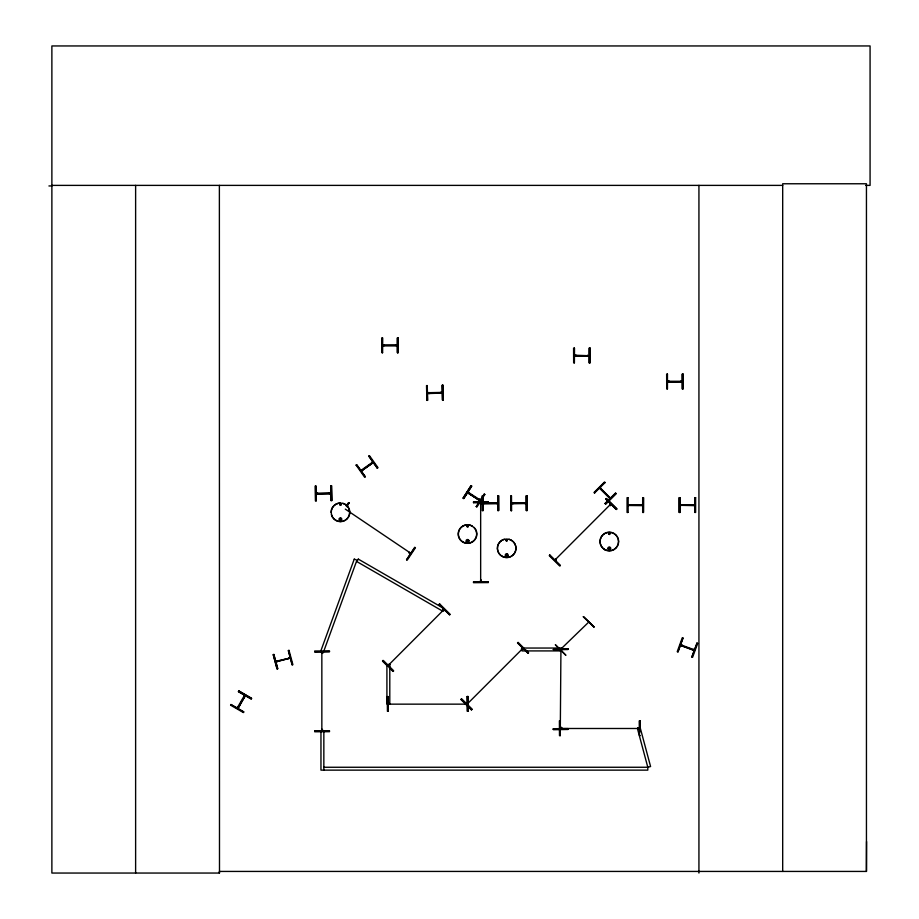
<?xml version="1.0" encoding="UTF-8"?>
<svg xmlns="http://www.w3.org/2000/svg" width="919" height="919" viewBox="0 0 919 919"><rect width="100%" height="100%" fill="white"/><g stroke="black" fill="none" stroke-linecap="round" stroke-linejoin="round"><path stroke-width="1.38" d="M219.377 873.05L219.388 871.43L866.445 871.43L866.56 841.528M467.599 492.561L479.718 500.476M480.338 500.074L479.155 499.166L478.581 499.752M361.454 470.907L373.332 462.51L361.454 470.907L361.075 470.264M372.609 462.05C373.987 463.785 369.507 463.004 372.907 461.935M410.782 553.272L409.713 552.468L409.3 553.089M609.779 498.362L610.308 497.834M480.499 580.498L481.234 580.222L481.246 581.784M561.095 650.847C559.522 652.456 560.475 647.504 561.302 649.722M560.923 727.009L560.935 728.652M339.996 504.646L340.88 504.531L340.064 504.749M341.156 504.841C339.628 501.717 339.628 507.61 341.225 504.439M467.966 526.369L467.116 526.139L467.851 526.564M468.288 526.576C466.886 523.669 466.484 528.586 468.15 526.725M466.634 540.946C473.71 539.281 462.108 544.289 468.139 540.315M506.243 540.475L507.139 540.59L506.289 540.59M507.656 555.432C505.955 551.538 505.301 558.534 507.564 555.179M608.504 533.847C611.859 531.906 607.551 536.489 609.32 533.123M608.918 533.847C610.572 532.618 608.654 535.409 609.125 533.514M610.044 533.847L609.504 534.559M608.344 548.172C610.044 552.078 610.698 545.07 608.435 548.436M610.193 548.436L609.94 549.057M321.765 652.088C322.776 651.008 322.891 654.454 321.776 653.11M322.443 653.11L322.351 651.927M321.753 729.571L322.5 729.571M321.684 730.605L322.431 730.594M480.58 503.003L481.246 503.003M480.591 504.037C482.475 504.52 479.396 504.255 480.66 502.693M480.568 580.498L481.246 580.486M481.223 581.624L480.499 581.52M561.004 728.342L560.406 727.009M275.849 661.312L277.251 660.795L277.308 661.611M599.636 488.104L609.998 498.362M610.469 498.109L608.906 497.271M244.959 695.683L243.765 696.303L244.408 696.682M244.994 695.832L237.906 708.101M677.946 651.916L683.012 638.039L682.277 637.763L677.234 651.663L677.946 651.916L682.955 638.016M680.646 644.678L680.577 645.46L694.224 650.48M681.806 645.735L681.955 645.184M682.024 645.988L681.887 645.058M693.937 650.365L694.19 649.664M696.947 643.162L691.812 657.016L692.581 657.303L697.682 643.438L696.912 643.151M691.904 657.051L697.107 643.22M560.418 649.515L588.711 622.117M243.765 696.303L244.626 697.165M505.978 540.188C506.587 543.37 508.241 538.706 506.162 540.073M276.045 661.864L276.125 661.152M277.389 661.485L277.113 660.887M288.807 657.751L288.991 658.395M321.834 729.272L321.765 730.605M316.079 493.25L317.56 493.078L317.825 493.882M427.484 392.712L429.093 392.608L429.46 393.527M483.015 502.98C484.784 501.521 484.807 504.784 484.347 502.888M511.55 502.98L513.043 502.831L513.147 503.589M560.268 727.986C562.037 726.63 562.026 729.835 561.601 727.825M382.614 345.027L384.406 345.533M574.409 355.205L574.651 355.883L589.194 355.883L574.409 355.722M587.54 355.205L587.701 355.722M245.155 695.557L237.883 708.158C236.459 708.227 237.791 705.803 238.63 706.86M238.159 708.319L245.293 695.637M231.002 704.459L230.589 705.172L243.386 712.57L243.799 711.857L230.945 704.551L243.696 712.03M238.802 690.95L238.389 691.662L251.209 699.026L251.599 698.348L238.802 690.95L251.565 698.406M237.251 707.894L244.488 695.361M463.073 498.132L471.022 485.68L471.711 486.117L463.762 498.58L463.073 498.132L471.079 485.714M463.681 498.523L471.688 486.094M467.805 492.687L479.982 500.648M479.925 500.43L480.12 499.844M476.306 506.576L484.175 494.066L484.864 494.502M476.398 506.633L484.347 494.181M484.807 494.468L476.915 506.966L476.226 506.53M468.69 493.503L479.948 500.729M442.958 610.538L443.544 611.02L444.497 609.871M444.337 610.136L443.808 609.619M554.892 559.924L555.949 559.005L555.535 560.257L555.007 559.947L555.949 559.005M467.266 704.092C465.784 704.103 468.139 701.714 468.047 703.265M468.047 703.414L467.61 702.828M610.331 505.473C608.723 504.497 611.009 506.714 611.215 504.462M611.055 504.738L610.17 505.53M521.533 648.929L521.981 649.365L522.957 648.297M522.796 648.573C522.601 646.953 520.441 649.802 522.13 649.354M346.21 505.99L348.45 502.636L349.128 503.095M346.727 506.335L348.956 502.98M346.762 506.656L349.048 503.038M410.161 553.663L410.563 553.043M406.577 559.66L414.733 547.333L415.411 547.793L407.232 560.096L406.543 559.648M406.715 559.751L414.906 547.448M556.317 559.579L555.731 559.005M330.874 493.767L316.331 494.1L316.389 493.17M317.733 493.721L317.411 493.147M330.668 493.503L316.09 493.756M442.292 393.079L427.749 393.573L427.794 392.631M428.943 393.252L428.817 392.528M440.775 392.436L442.269 392.402M441.97 393.079L441.959 392.252M442.188 393.022L427.749 393.401M497.489 503.555L483.176 503.623L483.325 502.9M496.467 502.819L496.467 503.555M526.024 503.555L511.711 503.623L511.86 502.9M512.894 503.635L512.882 502.888M388.438 704.23C387.37 703.104 390.966 703.23 389.461 704.299M521.912 649.365L522.842 648.412L467.105 704.149L388.289 704.149L389.771 704.138M467.989 703.357C468.001 704.505 465.071 704.747 465.922 703.563M465.772 704.161L468.047 703.196M639.394 728.491L638.062 728.664L638.062 727.917M639.199 728.549L639.394 727.986M397.399 345.693L382.855 345.693L382.924 344.947M384.257 345.533L383.947 344.947M576.052 355.722L575.891 355.079L576.19 355.883M667.458 381.776L682.254 381.776L667.699 381.936C666.953 380.73 669.664 380.696 669.25 381.936M668.906 381.833L668.906 381.213M682.047 381.833L681.932 381.19M642.668 505.473L628.125 505.473L628.045 504.795L629.676 505.312M629.331 505.37L629.216 504.726M642.461 505.37L642.358 504.726M681.461 505.37L681.358 504.646L680.221 504.749L694.798 504.795M693.466 504.726L693.156 505.312M694.603 505.37L694.603 504.749M237.78 706.837L238.446 706.86M361.167 470.93L362.511 469.977L360.868 470.505M362.35 470.275L361.914 469.666M560.935 649.515L560.314 728.56M565.794 655.121L555.306 644.701L565.713 655.19M594.053 626.85L583.312 616.683L594.03 626.873M389.059 664.46C390.701 665.54 388.404 663.116 388.174 665.459M388.277 665.287L389.219 664.403M389.587 664.759L388.622 665.85M444.13 609.504L443.084 610.561L444.394 610.044M555.444 560.314L556.317 559.361M609.802 505.163L610.848 504.106M616.293 509.482L616.867 508.896L606.356 498.512L605.782 499.097L616.293 509.482L605.851 499.017M466.749 703.793L467.679 702.84M521.544 648.998L522.474 648.056M471.504 709.859L472.079 709.273L461.556 698.888L460.982 699.474L471.504 709.859L461.028 699.416M388.289 665.356L443.854 609.676M600.291 487.817L599.716 488.299L609.998 498.592M600.808 489.39L601.164 488.609L600.107 487.633M605.07 503.509L615.512 493.066L616.098 493.641L605.644 504.094L605.07 503.509L615.661 493.204M605.598 504.049L616.052 493.595M555.007 559.947L610.584 504.267M481.177 504.186L481.165 502.854M322.351 730.754L322.42 729.571M339.823 518.603L341.213 518.787M467.231 526.082L467.851 526.162M356.067 465.175L356.733 464.704L365.314 476.731L364.636 477.214L356.124 465.14M360.995 470.425L372.781 462.027M361.293 470.838L373.08 462.441M377.341 468.162L378.019 467.691L369.438 455.652L368.772 456.123L377.341 468.162L368.852 456.065M694.075 650.307L680.405 645.218M467.874 492.124C470.046 491.872 468.38 494.606 469.046 492.779M609.756 549.194L608.872 549.194M468.173 492.228L480.2 499.993M277.63 668.745L273.805 654.477L277.791 668.699L277.033 668.906L273.207 654.627L274 654.42M275.999 661.266L290.255 657.981L276.125 661.76M290.301 658.13L276.205 661.737M329.519 492.883L329.53 493.549M524.99 502.819L525.002 503.486M560.567 727.905L561.75 727.974M396.066 344.947C395.469 346.762 395.928 343.993 397.399 345.027M642.358 505.473L627.884 505.312M681.358 505.473L681.358 504.726M694.5 505.473L680.175 505.312L694.81 505.473M440.925 392.275L440.798 393.275M465.922 703.483L465.933 704.31M638.062 727.837L638.062 728.664M641.336 504.646C640.807 506.725 641.129 503.692 642.668 504.795M506.909 556.029L505.829 555.398M600.819 489.184L601.015 488.54M427.335 385.578L426.519 385.601L426.898 400.374M427.645 392.712L442.108 392.402M426.83 400.374L427.645 400.362L427.232 385.589L427.45 400.362M330.851 492.94L329.358 492.837L329.209 493.641M316.228 493.25L330.541 492.86M498.569 495.743L497.753 495.755L497.845 510.527L498.672 510.527L498.569 495.743L498.603 510.527M488.299 502.44L473.526 502.544L488.299 502.647L488.299 501.831L473.515 501.923L473.526 502.739M473.515 501.992L488.299 501.9M483.176 502.98L497.799 502.888M511.711 502.98L526.024 502.808M483.176 503.486L497.65 503.394L483.118 503.44M511.711 503.486L526.196 503.279M511.596 510.619L510.78 510.631L510.688 495.846L511.504 495.846L511.492 510.619M526.38 510.527L527.196 510.527L527.104 495.743L526.288 495.755L526.38 510.527L526.392 495.755M473.526 581.98L488.311 581.784L488.311 582.6L473.526 582.692L473.526 581.876M473.526 582.083L488.311 581.991M561.337 648.688L568.057 648.722M553.284 649.561L568.068 649.365M553.284 649.526L568.068 649.469L568.057 648.653M560.418 649.676L561.015 649.825M314.712 651.824L329.484 651.732L329.484 650.905L314.7 650.997L314.712 651.824L329.484 651.525M387.278 696.51L387.427 711.283L388.174 711.283L388.082 696.499L388.071 711.283M467.208 696.499L468.035 696.499L468.127 711.272L467.311 711.283L467.243 696.499L467.518 711.283M388.277 703.632L389.622 704.138M465.772 703.644L467.105 704.149M640.233 731.593L640.164 720.841L639.348 720.852L639.475 735.625L640.267 735.625M560.406 727.159L560.418 728.491L561.75 728.491M637.901 727.997L639.245 727.986M553.284 728.905L568.068 728.71M637.912 728.503L639.245 728.491L560.418 728.491M329.484 730.858L314.712 730.984L329.484 730.961L329.496 731.685L314.712 731.777L314.712 730.95M553.295 729.514L568.068 729.422L568.068 728.606L553.284 728.698L553.295 729.514L568.068 729.353M48.925 185.96L51.878 185.948M51.878 185.385L782.689 185.385M865.767 185.385L870.075 185.385L870.075 45.95L51.878 45.95L51.878 873.05L219.492 873.05L219.377 185.385M398.214 337.893L397.399 337.893L397.399 352.666L398.214 352.666L398.214 337.893L398.145 352.666M382.775 345.027L397.088 344.947M397.399 345.533L382.614 345.533M574.409 348.083L573.582 348.083L573.651 362.856L574.409 362.856L574.409 348.083L574.306 362.856M382.614 352.666L381.799 352.666L381.799 337.893L382.614 337.893L382.511 352.666M574.559 355.205L589.033 355.722M667.619 381.27L682.082 381.27M627.884 497.673L627.068 497.673L627.068 512.446L627.884 512.446M643.484 497.673L642.668 497.673L642.668 512.446L643.484 512.446L643.484 497.673L643.415 512.446M680.026 497.673L679.198 497.673L679.198 512.446L680.026 512.446L680.026 497.673L679.922 512.446M628.045 504.795L642.507 504.795M331.208 512.32L331.07 512.32A9.351 9.351 0 0 1 340.444 502.969M323.844 767.262L647.803 767.262L650.583 766.515L640.382 728.445L637.602 729.192L647.803 767.262L647.803 770.133L320.961 770.133L320.961 730.72L323.844 730.72L323.844 770.133M525.002 503.555L524.726 502.819L526.334 502.888M506.679 554.295L507.311 554.548M694.764 504.726L693.317 504.669L693.098 505.473M497.489 502.808L496.203 502.819L496.467 503.486M693.259 649.239L692.995 649.94M680.726 644.793L694.304 649.79M479.247 499.293L478.891 499.856M409.759 552.411L409.346 553.031M682.243 381.27L680.749 381.132L680.588 381.936M238.446 691.57L251.289 698.877M409.541 552.457L410.655 553.192L345.303 509.115M409.254 552.882L410.368 553.617M480.671 504.336L480.66 502.854L480.66 581.83M480.603 581.635L480.648 580.337M321.799 653.225L321.845 651.927L321.845 730.904M606.31 498.557L616.821 508.942M605.92 498.948L616.442 509.333M549.677 555.191L560.199 565.576M523.773 648.056L518.086 642.347L517.512 642.932L528.023 653.317L528.609 652.731L525.737 649.894M517.661 642.783L528.172 653.168M439.202 604.346L449.713 614.731M461.487 698.957L471.998 709.342M383.074 660.474L393.47 670.985M382.568 660.991L387.358 665.701M389.265 667.596L393.091 671.364M387.301 665.758L382.522 661.037L383.097 660.451L393.619 670.836L393.045 671.421L389.219 667.642M583.358 616.649L593.835 627.068M605.07 482.613L604.484 482.027L594.03 492.481L594.616 493.066M600.13 487.771L610.365 497.995M290.117 657.487L288.646 657.74L288.692 658.567M356.572 464.819L365.222 476.8M288.474 650.537L292.299 664.816M273.276 654.615L277.101 668.894M442.866 385.256L443.176 400.029M442.315 385.268L442.533 400.041M331.46 485.783L331.77 500.568M330.806 485.806L331.116 500.579M315.722 486.117L316.033 500.901M640.106 720.841L640.164 731.593M639.555 720.852L639.601 728.905M560.935 649.676L560.946 651.008M560.016 720.852L560.108 735.637M527.035 495.743L527.127 510.527M526.495 495.755L526.587 510.527M511.297 495.846L511.401 510.619M497.96 495.755L498.052 510.527M497.857 495.755L497.88 510.527M482.774 495.846L482.866 510.619M481.165 580.337L481.165 581.67M467.966 696.499L468.058 711.272M321.834 729.422L321.845 730.754M866.445 871.43L866.445 183.766L782.689 183.766L782.689 871.43M698.934 185.385L698.934 873.05M695.005 497.673L695.005 512.446M682.989 374.136L682.989 388.909M682.346 374.136L682.449 388.909M679.267 497.673L679.267 512.446M667.251 374.136L667.251 388.909M642.875 497.673L642.875 512.446M627.78 497.673L627.78 512.446M627.677 497.673L627.677 512.446M589.941 348.083L589.941 362.856M589.389 348.083L589.286 362.856M397.605 337.893L397.605 352.666M397.502 337.893L397.502 352.666M382.407 337.893L382.407 352.666M135.621 185.385L135.621 873.05M342.867 503.29A9.351 9.351 0 0 1 347.049 518.925A9.351 9.351 0 0 1 331.414 514.732M474.124 527.426A9.351 9.351 0 0 1 470.712 542.819A9.351 9.351 0 0 1 458.202 533.215A9.351 9.351 0 0 1 472.182 525.944M509.103 539.235A9.351 9.351 0 0 1 514.341 553.629A9.351 9.351 0 0 1 499.028 553.629A9.351 9.351 0 0 1 504.267 539.235M339.479 518.971C340.708 522.796 342.454 516.26 339.479 518.971M354.252 559.131L320.547 651.72L323.247 652.697L356.951 560.119L354.252 559.131M358.295 559.108L356.848 561.589L442.177 610.859L443.613 608.367L358.295 559.108M439.627 603.909L439.052 604.495L449.575 614.88L450.149 614.294L439.627 603.909M549.826 555.053L549.252 555.639L559.763 566.024L560.337 565.438L549.826 555.053M604.92 482.464L594.467 492.917L604.989 482.544M289.071 650.376L288.279 650.595L292.104 664.874L292.897 664.655L289.003 650.399M442.935 385.256L442.119 385.268L442.464 400.041L443.245 400.029L442.935 385.256M315.929 486.117L315.102 486.14L315.424 500.912L316.239 500.889L315.929 486.117M331.529 485.783L330.702 485.806L331.012 500.579L331.839 500.568L331.529 485.783M482.969 495.846L482.153 495.846L482.245 510.631L483.072 510.619L482.969 495.846M560.222 720.852L559.395 720.852L559.487 735.637L560.314 735.637L560.222 720.852M590.009 348.083L589.182 348.083L589.182 362.856L590.009 362.856L590.009 348.083M667.458 374.136L666.643 374.136L666.712 388.909L667.458 388.909L667.458 374.136M683.058 374.136L682.243 374.136L682.277 388.909L683.058 388.909L683.058 374.136M695.626 497.673L694.798 497.673L694.902 512.446L695.626 512.446L695.626 497.673M561.406 648.044L521.992 648.044L521.992 650.916L561.406 650.916L561.406 648.044M389.794 664.644L386.91 664.644L386.91 704.046L389.794 704.046L389.794 664.644M339.777 520.372A1.333 1.333 0 0 0 341.776 519.224A1.333 1.333 0 0 0 339.777 518.075A1.333 1.333 0 0 0 339.777 520.372M335.837 520.303A9.224 9.224 0 0 0 349.668 512.32A9.224 9.224 0 0 0 335.837 504.336A9.224 9.224 0 0 0 335.837 520.303M466.795 542.176A1.436 1.436 0 0 0 468.943 540.946A1.436 1.436 0 0 0 466.795 539.706A1.436 1.436 0 0 0 466.795 542.176M462.935 541.969A9.167 9.167 0 0 0 476.674 534.031A9.167 9.167 0 0 0 462.935 526.105A9.167 9.167 0 0 0 462.935 541.969M608.596 549.665A1.436 1.436 0 0 0 610.744 548.436A1.436 1.436 0 0 0 608.596 547.196A1.436 1.436 0 0 0 608.596 549.665M604.713 549.493A9.201 9.201 0 0 0 618.51 541.521A9.201 9.201 0 0 0 604.713 533.56A9.201 9.201 0 0 0 604.713 549.493M604.645 549.619A9.351 9.351 0 0 0 618.659 541.521A9.351 9.351 0 0 0 604.645 533.434A9.351 9.351 0 0 0 604.645 549.619M505.967 556.409A1.436 1.436 0 0 0 508.115 555.179A1.436 1.436 0 0 0 505.967 553.939A1.436 1.436 0 0 0 505.967 556.409M502.061 556.259A9.236 9.236 0 0 0 515.915 548.264A9.236 9.236 0 0 0 502.061 540.269A9.236 9.236 0 0 0 502.061 556.259"/></g></svg>
